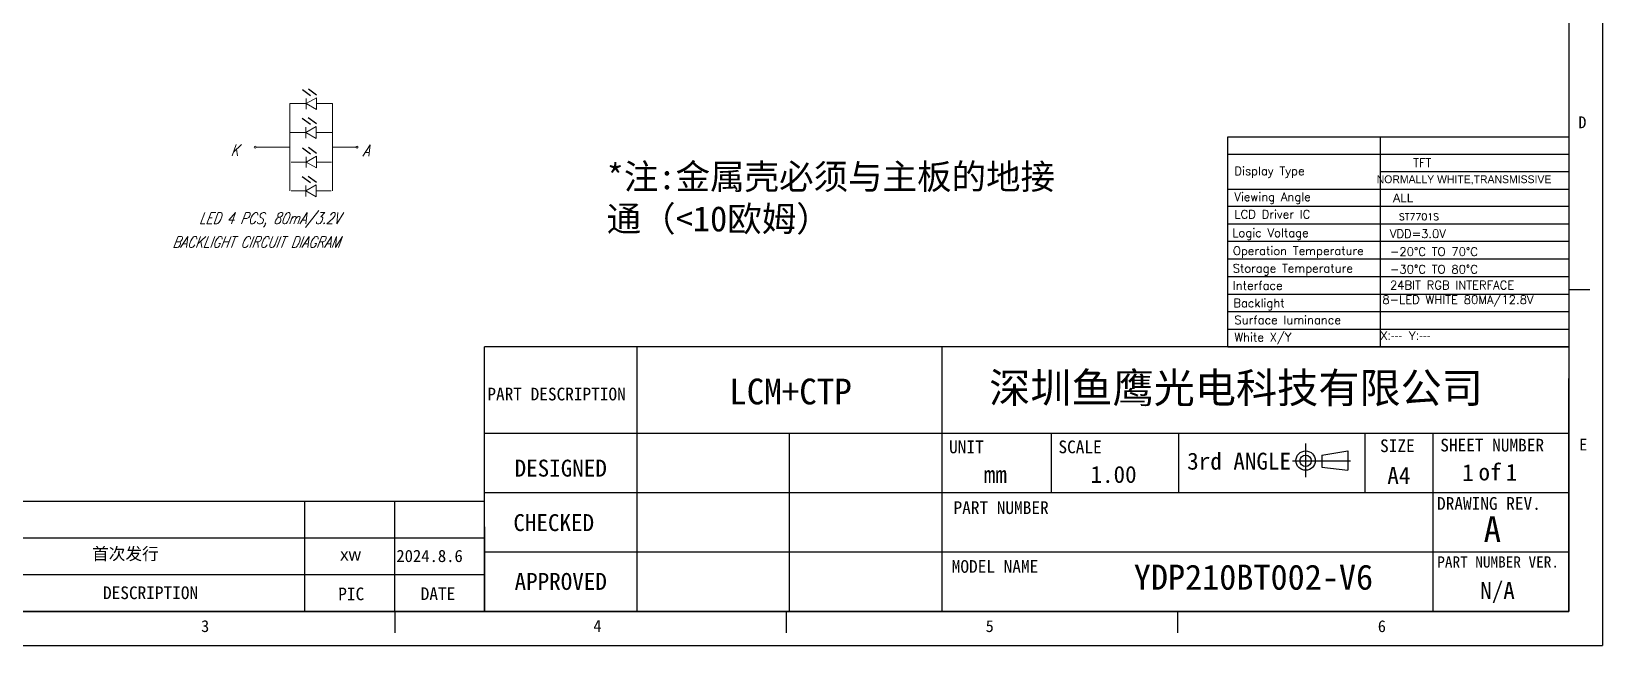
# Model space of a CAD drawing. Header units: millimetres. Extents: x 3346 to 4468, y 1053 to 1397.
# Drawn here: x 4145.8 to 4467.6, y 1053.2 to 1178.9 of the extents above; entities that cross this region are included whole.
import ezdxf
from ezdxf.enums import TextEntityAlignment as Align

# ---------------------------------------------------------------- set-up
doc = ezdxf.new("R2010")
doc.units = ezdxf.units.MM
doc.styles.add('romans', font='romans.shx')
doc.styles.get("Standard").update_dxf_attribs({"font": 'txt', "bigfont": 'gbcbig.shx'})
doc.styles.add('宋', font='')
doc.styles.add('宋体', font='')
doc.styles.add('样式 3', font='italict.shx', dxfattribs={"width": 0.85, "oblique": 10})
doc.styles.add('黑体', font='')
doc.styles.get('宋').set_extended_font_data('SimSun')
doc.styles.get('宋体').set_extended_font_data('SimSun')
doc.styles.get('黑体').set_extended_font_data('楷体_GB2312')
doc.dimstyles.new('guide', dxfattribs={"dimscale": 6, "dimtxt": 1.5, "dimasz": 0.3, "dimexe": 0.15, "dimexo": 0.05, "dimgap": 0.05, "dimtad": 1, "dimdec": 3, "dimdsep": 46, "dimtxsty": 'Standard', "dimcen": 0.15, "dimadec": 0, "dimazin": 2, "dimtm": 1e-09, "dimtfac": 1, "dimtdec": 3, "dimtmove": 0, "dimatfit": 3, "dimfxl": 1, "dimtolj": 1, "dimtzin": 0, "dimarcsym": 0})

# ---------------------------------------------------------------- blocks, each defined once
blk = doc.blocks.new('THIRD-PROJ_BL0')
at = {"linetype": 'Continuous'}
blk.add_line((257.13, 38.11), (257.13, 34.11), dxfattribs=at)
at = {"color": 7, "linetype": 'Continuous'}
for p, q in [((259.04, 36.73), (262.11, 37.22)), ((262.11, 37.22), (262.11, 34.94)), ((255.59, 36.06), (262.41, 36.06)), ((259.04, 36.73), (259.04, 35.31)), ((259.04, 35.31), (262.11, 34.94))]:
    blk.add_line(p, q, dxfattribs=at)
for centre, radius in [((257.13, 36.08), 1.14), ((257.13, 36.06), 0.67)]:
    blk.add_circle(centre, radius, dxfattribs=at)

msp = doc.modelspace()

# ---------------------------------------------------------------- linework, layer by layer
at = {"color": 7, "linetype": 'Continuous'}
for p in [(4467.6288, 1396.9748), (3972.1582, 1053.1667)]:
    msp.add_line(p, (4467.6288, 1053.1667), dxfattribs=at)
at = {"linetype": 'Continuous'}
for p, q in [((4460.6832, 1390.0292), (4460.6832, 1060.1123)), ((4460.6832, 1126.0957), (4465.0242, 1126.0957)), ((3979.1038, 1060.1118), (4460.6832, 1060.1123)), ((4220.2085, 1060.1123), (4220.2085, 1055.7713)), ((4300.3783, 1060.1123), (4300.3783, 1055.7713)), ((4380.5481, 1060.1123), (4380.5481, 1055.7713))]:
    msp.add_line(p, q, dxfattribs=at)
msp.add_line((4460.6832, 1178.2135), (4460.6832, 1149.402))
at = {"color": 2, "lineweight": 15}
for p, q in [((4202.0625, 1164.1523), (4204.1717, 1165.3701)), ((4202.0625, 1164.1523), (4202.0625, 1165.2217)), ((4204.1717, 1165.3701), (4204.1717, 1162.9346)), ((4198.7359, 1164.1523), (4202.0625, 1164.1523)), ((4198.7359, 1164.1523), (4198.7359, 1146.287)), ((4204.1717, 1162.9346), (4202.0625, 1164.1523)), ((4202.0625, 1164.1523), (4202.0625, 1162.9975)), ((4207.4982, 1164.1523), (4204.1717, 1164.1523)), ((4207.4982, 1164.1523), (4207.4982, 1146.287)), ((4202.0335, 1158.2473), (4204.1427, 1159.465)), ((4202.0335, 1158.2473), (4202.0335, 1159.3166)), ((4204.1427, 1159.465), (4204.1427, 1157.0295)), ((4198.7649, 1158.2473), (4202.0914, 1158.2473)), ((4204.1427, 1157.0295), (4202.0335, 1158.2473)), ((4202.0335, 1158.2473), (4202.0335, 1157.0924)), ((4207.4693, 1158.2473), (4204.1427, 1158.2473)), ((4198.7359, 1155.2197), (4191.8497, 1155.2197)), ((4198.9763, 1152.1921), (4202.0625, 1152.1921)), ((4202.0625, 1152.1921), (4204.1717, 1153.4098)), ((4202.0625, 1152.1921), (4202.0625, 1153.2615)), ((4204.1717, 1150.9743), (4202.0625, 1152.1921)), ((4202.0625, 1152.1921), (4202.0625, 1151.0373)), ((4204.1717, 1153.4098), (4204.1717, 1150.9743)), ((4207.2579, 1152.1921), (4204.1717, 1152.1921)), ((4212.2957, 1155.2197), (4207.4982, 1155.2197)), ((4199.0053, 1146.287), (4202.0914, 1146.287)), ((4202.0335, 1146.287), (4204.1427, 1147.5048)), ((4202.0335, 1146.287), (4202.0335, 1147.3564)), ((4204.1427, 1145.0692), (4202.0335, 1146.287)), ((4202.0335, 1146.287), (4202.0335, 1145.1322)), ((4204.1427, 1147.5048), (4204.1427, 1145.0692)), ((4207.2289, 1146.287), (4204.1427, 1146.287))]:
    msp.add_line(p, q, dxfattribs=at)
at = {"color": 4, "linetype": 'Continuous'}
for p, q in [((4422.0567, 1157.352), (4422.0567, 1114.3749)), ((4390.8797, 1153.7763), (4460.6831, 1153.7763)), ((4238.597, 1060.1123), (4238.597, 1114.3749)), ((4460.6832, 1114.3749), (4238.597, 1114.3749)), ((4269.8523, 1060.1123), (4269.8523, 1114.3749)), ((4332.3629, 1060.1123), (4332.3629, 1114.3749)), ((4460.6831, 1114.3749), (4363.8835, 1114.3749)), ((4363.8836, 1114.3747), (4363.8836, 1114.3749)), ((4460.6832, 1114.3749), (4380.0169, 1114.3749)), ((4332.3629, 1060.1123), (4332.3629, 1107.8634)), ((4460.6832, 1060.1123), (4460.6832, 1107.8634)), ((4332.3629, 1096.5768), (4238.597, 1096.5768)), ((4301.1076, 1060.1123), (4301.1076, 1096.5768)), ((4460.6832, 1096.5768), (4332.3629, 1096.5768)), ((4354.7625, 1084.422), (4354.7625, 1096.5768)), ((4380.8086, 1084.422), (4380.8086, 1096.5768)), ((4419.0095, 1084.422), (4419.0095, 1096.5769)), ((4432.9007, 1060.1123), (4432.9007, 1096.5768)), ((4238.597, 1082.6557), (4116.4682, 1082.6557)), ((4201.7852, 1060.1123), (4201.7852, 1082.6557)), ((4220.1911, 1082.6557), (4220.1911, 1060.1123)), ((4332.3629, 1084.422), (4238.597, 1084.422)), ((4460.6832, 1084.422), (4332.3629, 1084.422)), ((4238.597, 1075.1412), (4116.4682, 1075.1412)), ((4238.597, 1077.4763), (4238.597, 1060.1123)), ((4332.3629, 1072.2671), (4238.597, 1072.2671)), ((4460.6832, 1072.2671), (4332.3629, 1072.2671)), ((4238.597, 1067.6268), (4116.4682, 1067.6268)), ((4238.597, 1060.1123), (4089.5709, 1060.1123)), ((4332.3629, 1060.1123), (4238.597, 1060.1123)), ((4460.6832, 1060.1123), (4332.3629, 1060.1123))]:
    msp.add_line(p, q, dxfattribs=at)
at = {"color": 0, "lineweight": 0}
msp.add_line((4460.6831, 1157.352), (4460.6831, 1114.3749), dxfattribs=at)
at = {"color": 4, "linetype": 'Continuous', "lineweight": 0}
msp.add_line((4380.0169, 1114.3748), (4380.0169, 1114.3749), dxfattribs=at)
at = {"color": 4, "linetype": 'Continuous'}
for points in [[(4390.8797, 1114.3749), (4390.8797, 1157.352), (4460.6831, 1157.352)], [(4422.0567, 1150.2308), (4460.6831, 1150.2308)], [(4390.8797, 1146.6494), (4460.6831, 1146.6494)], [(4390.8797, 1143.118), (4460.6831, 1143.118)], [(4390.8797, 1139.5366), (4460.6831, 1139.5366)], [(4390.8797, 1135.9552), (4460.6831, 1135.9552)], [(4390.8797, 1132.3571), (4460.6831, 1132.3571)], [(4390.8797, 1128.759), (4460.6831, 1128.759)], [(4390.8797, 1125.1609), (4460.6831, 1125.1609)], [(4390.8797, 1121.5627), (4460.6831, 1121.5627)], [(4390.8797, 1117.973), (4460.6831, 1117.973)], [(4390.8797, 1114.3749), (4460.6831, 1114.3749)]]:
    msp.add_lwpolyline(points, dxfattribs=at)
at = {"color": 2, "lineweight": 15}
for centre in [(4191.6497, 1155.2197), (4212.4957, 1155.2197)]:
    msp.add_circle(centre, 0.2, dxfattribs=at)

# ---------------------------------------------------------------- block references
at = {"color": 4, "linetype": 'Continuous', "xscale": 1.736404750080485, "yscale": 1.736404750080485, "zscale": 1.736404750080485}
msp.add_blockref('THIRD-PROJ_BL0', (3960.3223, 1028.3907), dxfattribs=at)

# ---------------------------------------------------------------- texts
at = {"color": 4, "linetype": 'Continuous'}
for s, height, style, p in [('D', 2.431, '宋体', (4462.6665, 1159.1103)), ('   TFT', 1.73685, 'romans', (4424.9362, 1151.1703)), ('Display Type', 1.736848, 'romans', (4392.2112, 1149.5005)), ('Viewing Angle', 1.736848, 'romans', (4392.2112, 1144.2015)), ('LCD Driver IC', 1.736848, 'romans', (4392.2112, 1140.6201)), ('ST7701S', 1.41227, 'romans', (4425.908, 1140.2691)), ('Logic Voltage', 1.736848, 'romans', (4391.7828, 1136.8337)), ('VDD=3.0V', 1.73685, 'romans', (4424.0707, 1136.6323)), ('Operation Temperature', 1.736848, 'romans', (4391.9052, 1133.153)), ('-20%%dC TO 70%%dC  ', 1.736848, 'romans', (4424.0707, 1132.9614)), ('Storage Temperature', 1.736848, 'romans', (4391.844, 1129.5549)), ('-30%%dC TO 80%%dC', 1.736848, 'romans', (4424.0707, 1129.3633)), ('Interface', 1.73685, 'romans', (4391.8947, 1126.0346)), ('24BIT RGB INTERFACE', 1.736848, 'romans', (4424.0707, 1126.109)), ('Backlight', 1.73685, 'romans', (4391.9951, 1122.4365)), ('Surface luminance', 1.736848, 'romans', (4392.2112, 1118.9862)), ('White X/Y', 1.73685, 'romans', (4392.2112, 1115.4549)), ('PART DESCRIPTION', 2.604607, '宋体', (4239.195, 1103.3723)), ('UNIT', 2.60461, '宋体', (4333.7726, 1092.5589)), ('SCALE', 2.60461, '宋体', (4356.1722, 1092.5589)), ('SIZE', 2.60461, '宋体', (4422.0516, 1092.7827)), ('SHEET NUMBER', 2.604607, '宋体', (4434.3803, 1092.91)), ('E', 2.431, '宋体', (4462.8556, 1093.1171)), ('3rd ANGLE', 3.47281, '宋体', (4382.545, 1089.1971)), ('PART NUMBER', 2.604607, '宋体', (4334.6792, 1080.1092)), ('DRAWING REV.', 2.604607, '宋体', (4433.724, 1080.9696)), ('MODEL NAME', 2.60461, '宋体', (4334.3204, 1068.0679)), ('PART NUMBER VER.', 2.289669, '宋体', (4433.7701, 1069.1463)), ('3', 2.431, '宋体', (4180.5668, 1055.9373)), ('4', 2.431, '宋体', (4260.9069, 1055.9653)), ('5', 2.431, '宋体', (4341.2664, 1055.9374)), ('6', 2.431, '宋体', (4421.5941, 1055.9237))]:
    msp.add_text(s, height=height, dxfattribs=dict(at, style=style)).set_placement(p)
at = {"color": 2, "lineweight": 15, "style": '样式 3', "oblique": 9.272625, "width": 0.78}
for s, height, p in [('K', 2.307, (4186.6035, 1153.4717)), ('A', 2.307, (4213.6319, 1153.3923)), ('LED 4 PCS, 80mA/3.2V', 2.307016, (4180.1228, 1139.5202))]:
    msp.add_text(s, height=height, dxfattribs=at).set_placement(p)
msp.add_text('BACKLIGHT CIRCUIT DIAGRAM', height=2.307016, dxfattribs=at).set_placement((4174.6612, 1133.9606), align=Align.BOTTOM_LEFT)
at = {"color": 1, "linetype": 'Continuous', "style": '宋体'}
for s, height, p in [('LCM+CTP', 5.27433, (4301.2885, 1102.5621)), ('A', 5.2743, (4445.0484, 1074.3469))]:
    msp.add_text(s, height=height, dxfattribs=at).set_placement(p, align=Align.CENTER)
at = {"color": 4, "linetype": 'Continuous', "style": '宋体'}
for s, height, p in [('DESIGNED', 3.47281, (4254.2247, 1087.7672)), ('mm', 3.47281, (4343.236, 1086.4815)), ('1.00', 3.47281, (4367.4588, 1086.4815)), ('A4', 3.47281, (4425.8972, 1086.2712)), ('1', 3.4728, (4440.0418, 1086.8459)), ('of', 3.47281, (4444.5772, 1086.9821)), ('1', 3.4728, (4448.9618, 1086.9114)), ('CHECKED', 3.47281, (4252.7869, 1076.6081)), ('DESCRIPTION', 2.604607, (4170.2112, 1062.6747)), ('APPROVED', 3.47281, (4254.2247, 1064.5651)), ('N/A', 3.47281, (4446.1066, 1062.7001)), ('DATE', 2.60461, (4229.0857, 1062.4809))]:
    msp.add_text(s, height=height, dxfattribs=at).set_placement(p, align=Align.CENTER)
msp.add_text('PIC', height=2.60461, rotation=0.264792, dxfattribs=at).set_placement((4211.3204, 1062.4399), align=Align.CENTER)
at = {"color": 1, "lineweight": 9, "insert": (4263.6302, 1151.7925), "char_height": 5.180689, "width": 95.106563, "attachment_point": 1}
msp.add_mtext('{\\fNSimSun|b0|i0|c134|p49;*注:金属壳必须与主板的地接通（<10欧姆）}', dxfattribs=at)
at = {"color": 4, "linetype": 'Continuous', "attachment_point": 1, "style": 'romans'}
for s, insert, char_height, width in [('{\\Fgdt|c134; \\H0.9063x;NORMALLY WHITE,TRANSMISSIVE}', (4420.704, 1149.4606), 1.765333, 62.882987), ('{\\Fgdt|c134;ALL}', (4424.6543, 1145.7162), 1.765333, 17.576389), ('8-LED WHITE 80MA/12.8V ', (4422.5141, 1124.8881), 1.736848, 43.920073), ('{\\Fgdt|c134;\\C7;X:---  Y:---}', (4422.0567, 1117.492), 1.736848, 50.997649)]:
    msp.add_mtext(s, dxfattribs=dict(at, insert=insert, char_height=char_height, width=width))
at = {"color": 2, "attachment_point": 1}
for s, insert, char_height, width, style in [('{\\fSimSun|b1|i0|c134|p2;\\C4;深圳鱼鹰光电科技有限公司}', (4341.9826, 1109.0305), 6.1776, 121.521558, '黑体'), ('\\pi18.1132;{\\C1;首次发行}', (4140.1147, 1073.2199), 2.500773, 61.670539, '宋体'), ('{\\fArial|b0|i0|c0|p34;\\C1;xw}', (4209.0308, 1073.0721), 2.500773, 18.405898, '宋体'), ('{\\C1; 2024.8.6}', (4218.8502, 1072.7719), 2.500773, 18.405898, '宋'), ('\\pi15.54953;{\\C1;YDP210BT002-V6}', (4356.0529, 1069.7514), 5.148, 66.767656, '宋体')]:
    msp.add_mtext(s, dxfattribs=dict(at, insert=insert, char_height=char_height, width=width, style=style))

# ---------------------------------------------------------------- leaders
at = {"color": 2, "lineweight": 15}
for points, override in [([(4201.3139, 1167.0585), (4202.9826, 1165.8354)], {"dimasz": 0.08, "dimtad": 0}), ([(4202.5376, 1167.1882), (4204.2064, 1165.9651)], {"dimasz": 0.08, "dimgap": 0.05, "dimtad": 0}), ([(4201.2849, 1161.1534), (4202.9536, 1159.9303)], {"dimasz": 0.08, "dimtad": 0}), ([(4202.5086, 1161.2831), (4204.1774, 1160.06)], {"dimasz": 0.08, "dimgap": 0.05, "dimtad": 0}), ([(4201.3139, 1155.0982), (4202.9826, 1153.8751)], {"dimasz": 0.08, "dimtad": 0}), ([(4202.5376, 1155.2279), (4204.2064, 1154.0049)], {"dimasz": 0.08, "dimgap": 0.05, "dimtad": 0}), ([(4201.2849, 1149.1931), (4202.9536, 1147.9701)], {"dimasz": 0.08, "dimtad": 0}), ([(4202.5086, 1149.3229), (4204.1774, 1148.0998)], {"dimasz": 0.08, "dimgap": 0.05, "dimtad": 0})]:
    msp.add_leader(points, dimstyle='guide', override=override, dxfattribs=at)

doc.saveas('drawing.dxf')
